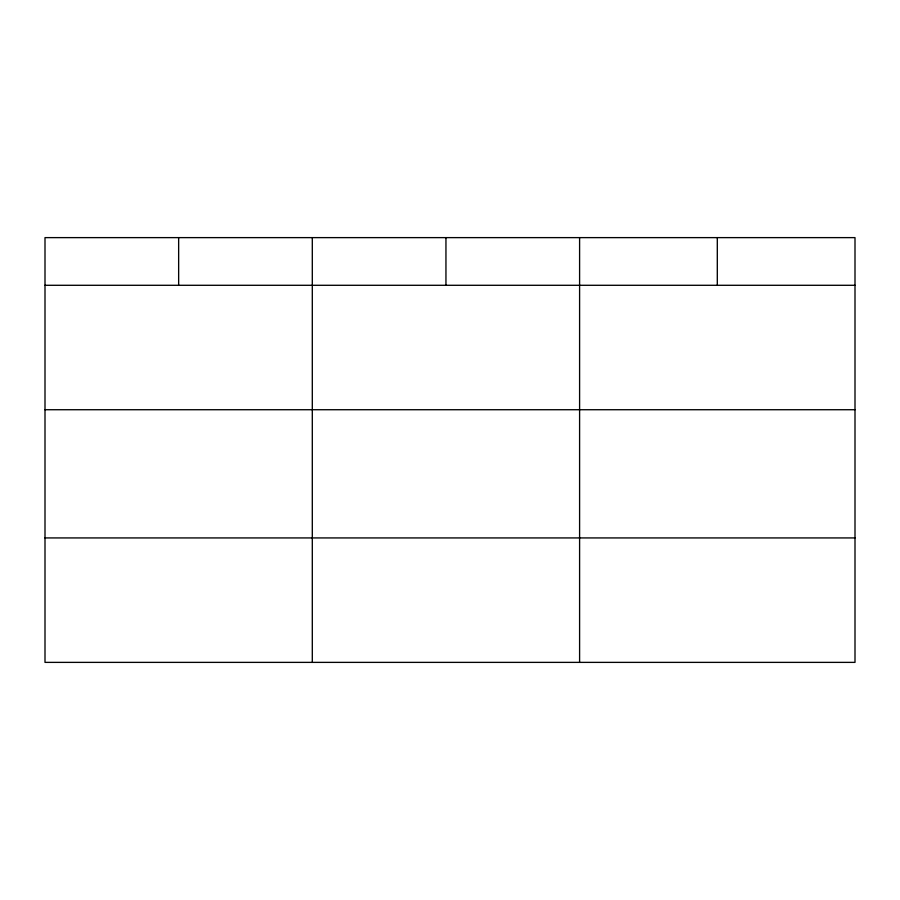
<?xml version="1.0" encoding="UTF-8"?>
<svg xmlns="http://www.w3.org/2000/svg" width="900" height="900" viewBox="0 0 900 900"><rect width="100%" height="100%" fill="white"/><g stroke="black" fill="none" stroke-linecap="round" stroke-linejoin="round"><path stroke-width="1.35" d="M855 409.725L855 237.623L45 237.623L45 662.377L855 662.377L855 409.725L45 409.725M45 285.289L855 285.289M45 537.93L855 537.93M717.3 237.623L717.3 285.289M579.6 237.623L579.6 662.377M445.95 237.623L445.95 285.289M312.3 237.623L312.3 662.377M178.65 237.623L178.65 285.289"/></g></svg>
